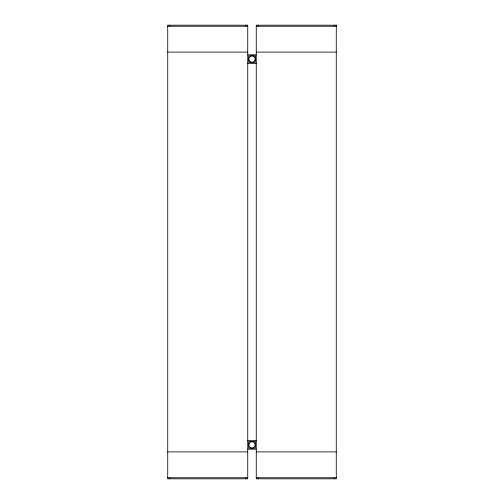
<?xml version="1.0" encoding="UTF-8"?>
<svg xmlns="http://www.w3.org/2000/svg" width="504" height="504" viewBox="0 0 504 504"><rect width="100%" height="100%" fill="white"/><g stroke="black" fill="none" stroke-linecap="round" stroke-linejoin="round"><path stroke-width="0.76" d="M167.719 26.221L247.741 26.221M256.259 26.221L336.281 26.221M167.719 52.101L247.741 52.101M256.259 52.101L336.281 52.101M247.741 54.829L256.259 54.829M247.741 63.34L256.259 63.34M247.741 440.66L256.259 440.66M247.741 449.171L256.259 449.171M167.719 451.899L247.741 451.899M256.259 451.899L336.281 451.899M167.719 477.779L247.741 477.779M256.259 477.779L336.281 477.779M334.24 25.2L334.24 26.221M334.24 477.779L334.24 478.8M258.3 25.2L258.3 26.221M258.3 477.779L258.3 478.8M245.7 25.2L245.7 26.221M245.7 477.779L245.7 478.8M169.76 25.2L169.76 26.221M169.76 477.779L169.76 478.8M247.741 25.2L167.719 25.2L167.719 478.8L247.741 478.8L247.741 25.2M336.281 25.2L256.259 25.2L256.259 478.8L336.281 478.8L336.281 25.2M255.238 55.85L248.762 55.85L248.762 62.32L255.238 62.32L255.238 55.85M255.238 441.68L248.762 441.68L248.762 448.151L255.238 448.151L255.238 441.68M250.4 447.709A3.226 3.226 0 0 0 255.238 444.919A3.226 3.226 0 0 0 250.4 442.121A3.226 3.226 0 0 0 250.4 447.709M250.4 61.879A3.226 3.226 0 0 0 255.238 59.081A3.226 3.226 0 0 0 250.4 56.29A3.226 3.226 0 0 0 250.4 61.879"/></g></svg>
